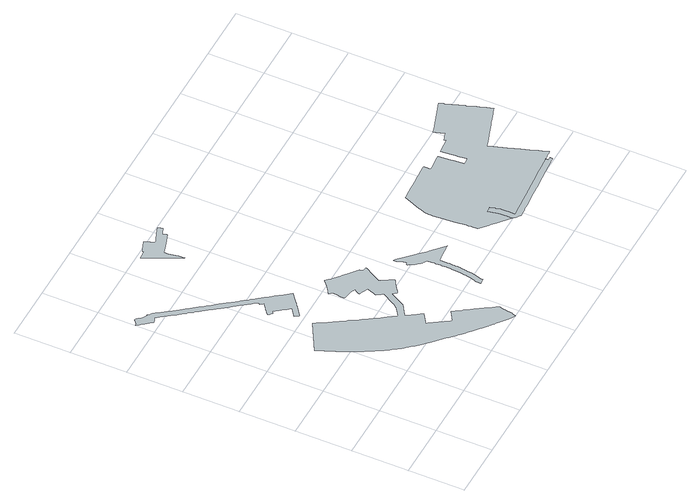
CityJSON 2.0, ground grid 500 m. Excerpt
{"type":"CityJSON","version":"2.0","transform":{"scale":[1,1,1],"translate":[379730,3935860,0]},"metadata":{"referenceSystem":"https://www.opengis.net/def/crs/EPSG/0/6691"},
"CityObjects":{
"object1":{"type":"GenericCityObject","attributes":{"class":"18","urbanPlanType":"21","prefecture":"13","city":"13100"},"geometry":[{"type":"MultiSurface","lod":"0","boundaries":[[[0,1,2,3,4,5,6,7,8,9,10,11,12,13,14,15,16,17,18,19,20,21,22,23,24,25,26,27,28,29,30,31,32,33,34,35,36,37,38,39,40,41,42,43,44,45,46,47,48,49,50,51,52,53,54,55,56,57,58,59,60,61,62,63,64,65,66,67,68,69,70,71,72,73,74,75,76,77,78,79,80,81,82,83,84,85,86,87,88,89,90,91,92,93,94,95,96,97,98,99,100,101,102,103,104,105,106,107,108,109,110,111,112,113,114,115,116,117,118,119,120,121,122,123,124,125,126,127,128,129,130,131,132,133,134,135,136,137,138,139,140,141,142,143,144,145,146,147,148,149,150,151,152,153,154,155,156,157,158,159,160,161,162,163,164,165,166,167,168,169,170,171,172,173,174,175,176,177,178,179,180,181,182,183,184,185]]]}]},
"object2":{"type":"GenericCityObject","attributes":{"class":"18","urbanPlanType":"21","prefecture":"13","city":"13100"},"geometry":[{"type":"MultiSurface","lod":"0","boundaries":[[[186,187,188,189,190,191,192,193,194,195,196,197,198,199,200,201,202,203,204,205,206,207,208,209,210,211,212,213,214,215,216,217,218,219,220,221,222,223,224,225,226,227,228,229,230,231,232,233,234,235,236,237,238,239,240,241,242,243,244,245,246,247,248,249,250,251,252,253,254,255,256,257,258,259,260,261,262,263,264,265,266,267,268,269,270,271,272,273,274,275,276,277,278,279,280,281,282,283,284,285,286,287,288,289,290,291,292,293,294,295,296,297,298,299,300,301,302,303,304,305,306,307,308,309,310,311,312,313,314,315,316,317,318,319,320,321,322,323,324,325,326,327,328,329,330,331,332,333,334,335,336,337,338,339,340,341,342,343,344,345,346,347,348,349,350,351,352,353,354,355,356,357,358,359,360,361,362,363,364,365,366,367,368,369,370,371,372,373,374,375,376,377,378,379,380,381,382,383,384,385,386,387,388,389,390,391,392,393,394,395,396,397,398,399,400,401,402,403,404,405,406,407,408,409,410,411,412,413,414,415,416,417,418,419,420,421,422,423,424,425,426,427,428,429,430,431,432,433,434,435,436,437,438,439,440,441,442,443,444,445,446,447,448,449,450,451,452,453,454,455,456,457,458,459,460,461,462,463,464,465,466,467,468,469,470,471,472,473,474,475,476,477,478,479,480,481,482,483,484,485,486,487,488,489,490,491,492,493,494,495,496,497,498,499,500,501,502,503,504,505,506,507,508,509,510,511,512,513,514,515,516,517,518,519,520,521,522,523,524,525,526,527,528,529,530,531,532,533,534,535,536,537,538,539,540,541,542,543,544,545,546,547,548,549,550,551,552,553,554,555,556,557,558,559,560,561,562,563]]]}]},
"object3":{"type":"GenericCityObject","attributes":{"class":"18","urbanPlanType":"21","prefecture":"13","city":"13100"},"geometry":[{"type":"MultiSurface","lod":"0","boundaries":[[[564,565,566,567,568,569,570,571,572,573,574,575,576,577,578,579,580,581,582,583,584,585,586,587,588,589,590,591,592,593,594,595,596,597,598,599,600,601,602,603,604,605,606,607,608,609,610,611,612,613,614,615,616,617,618,619,620,621,622,623,624,625,626,627,628,629,630,631,632,633,634,635,636,637,638,639,640,641,642,643,644,645,646,647,648,649,650,651,652,653,654,655,656,657,658,659,660,661,662,663,664,665,666,667,668,669,670,671,672,673,674]]]}]},
"object4":{"type":"GenericCityObject","attributes":{"class":"18","urbanPlanType":"21","prefecture":"13","city":"13100"},"geometry":[{"type":"MultiSurface","lod":"0","boundaries":[[[675,676,677,678,679,680,681,682,683,684,685,686,687,688,689,690,691,692,693,694,695,696,697,698,699,700,701,702,703,704,705,706,707,708,709,710,711,712,713,714,715,716,717,718,719,720,721,722,723,724,725,726,727,728,729,730,731,732,733,734,735,736,737,738,739,740,741,742,743,744,745,746,747,748,749,750,751,752,753,754,755,756,757,758,759,760,761,762,763,764,765,766,767,768,769,770,771,772,773,774,775,776,777,778,779,780,781,782,783,784,785,786,787,788,789,790,791,792,793,794,795,796,797,798,799,800,801,802,803,804,805,806,807,808,809,810,811,812,813,814,815,816,817,818,819,820,821,822,823,824,825,826,827,828,829,830,831,832,833,834,835,836,837,838,839,840,841,842,843,844,845,846,847,848,849,850]]]}]},
"object5":{"type":"GenericCityObject","attributes":{"class":"18","urbanPlanType":"21","prefecture":"13","city":"13100"},"geometry":[{"type":"MultiSurface","lod":"0","boundaries":[[[851,852,853,854,855,856,857,858,859,860,861,862,863,864,865,866,867,868,869,870,871,872,873,874,875,876,877,878,879,880,881,882,883,884,885,886,887,888,889,890,891,892,893,894,895,896,897,898,899,900,901,902,903,904,905,906,907,908,909,910,911,912,913,914,915,916,917,918,919,920,921,922,923,924,925,926,927,928,929,930,931,932,933,934,935,936,937,938,939,940,941,942,943,944,945,946,947,948,949,950,951]]]}]},
"object6":{"type":"GenericCityObject","attributes":{"class":"18","urbanPlanType":"21","prefecture":"13","city":"13100"},"geometry":[{"type":"MultiSurface","lod":"0","boundaries":[[[952,953,954,955,956,957,958,959,960,961,962,963,964,965,966,967,968,969,970,971,972,973,974,975,976,977,978,979,980,981,982,983,984,985,986,987,988,989,990,991,992,993,994,995,996,997,998,999,1000,1001,1002,1003,1004,1005,1006,1007,1008,1009,1010,1011,1012,1013,1014,1015,1016,1017,1018,1019,1020,1021,1022,1023,1024,1025,1026,1027,1028,1029,1030,1031,1032,1033,1034,1035,1036,1037,1038,1039,1040,1041,1042,1043,1044,1045,1046,1047,1048,1049,1050,1051,1052,1053,1054,1055,1056,1057,1058,1059,1060,1061,1062,1063,1064,1065,1066,1067,1068,1069,1070,1071,1072,1073,1074,1075,1076,1077,1078,1079,1080,1081,1082,1083,1084,1085,1086,1087,1088,1089,1090,1091,1092,1093,1094,1095,1096,1097,1098,1099,1100,1101,1102,1103,1104,1105,1106,1107,1108,1109,1110,1111,1112,1113,1114,1115,1116,1117,1118,1119,1120,1121,1122,1123,901,900,899,898,897,896,895,894,893,892,891,890,889,888,887,886,885,884,883,882,881,880,879,878,877,876,875,874,873,872,871,870,869,868,867,866,865,864,863,862,861,860,859,858,857,856,855,854,853,852,851,951,1124,1125,1126,1127,1128,1129,1130,1131,1132]]]}]}
},
"vertices":[
[153,2640,0],[147,2636,0],[132,2644,0],[104,2660,0],[103,2661,0],[97,2668,0],[91,2677,0],[86,2685,0],[85,2687,0],[80,2692,0],[71,2699,0],[68,2701,0],[61,2705,0],[57,2708,0],[56,2707,0],[48,2699,0],[40,2689,0],[39,2688,0],[36,2685,0],[29,2677,0],[27,2675,0],[24,2674,0],[11,2673,0],[9,2673,0],[8,2673,0],[7,2672,0],[17,2660,0],[27,2647,0],[36,2636,0],[57,2611,0],[81,2581,0],[103,2555,0],[122,2562,0],[149,2573,0],[191,2518,0],[192,2518,0],[196,2512,0],[248,2445,0],[252,2439,0],[252,2438,0],[253,2438,0],[253,2437,0],[260,2428,0],[283,2399,0],[285,2396,0],[309,2365,0],[313,2360,0],[344,2320,0],[347,2317,0],[366,2293,0],[372,2285,0],[400,2248,0],[402,2246,0],[418,2225,0],[437,2200,0],[441,2195,0],[475,2151,0],[479,2147,0],[479,2146,0],[492,2130,0],[495,2127,0],[497,2123,0],[500,2120,0],[513,2102,0],[517,2097,0],[527,2085,0],[552,2052,0],[556,2047,0],[590,2003,0],[593,1999,0],[628,1954,0],[631,1949,0],[641,1936,0],[666,1905,0],[668,1902,0],[653,1891,0],[662,1881,0],[667,1874,0],[672,1869,0],[676,1863,0],[679,1860,0],[670,1853,0],[664,1849,0],[652,1840,0],[635,1827,0],[632,1825,0],[608,1806,0],[600,1799,0],[595,1796,0],[578,1783,0],[591,1767,0],[597,1761,0],[609,1746,0],[624,1758,0],[627,1760,0],[642,1742,0],[658,1723,0],[663,1716,0],[677,1699,0],[698,1674,0],[703,1667,0],[714,1654,0],[727,1639,0],[725,1638,0],[658,1586,0],[655,1583,0],[668,1568,0],[672,1560,0],[679,1547,0],[680,1545,0],[686,1549,0],[753,1601,0],[758,1605,0],[771,1615,0],[779,1621,0],[785,1626,0],[787,1628,0],[823,1656,0],[884,1704,0],[822,1781,0],[816,1790,0],[815,1791,0],[814,1792,0],[813,1793,0],[813,1794,0],[793,1818,0],[791,1822,0],[768,1851,0],[765,1855,0],[755,1867,0],[747,1879,0],[743,1884,0],[740,1888,0],[734,1895,0],[725,1907,0],[709,1928,0],[696,1944,0],[670,1978,0],[666,1983,0],[643,2012,0],[638,2018,0],[637,2020,0],[629,2031,0],[623,2038,0],[620,2042,0],[613,2051,0],[596,2075,0],[556,2127,0],[552,2132,0],[517,2176,0],[514,2181,0],[464,2243,0],[461,2248,0],[457,2252,0],[455,2255,0],[452,2259,0],[442,2272,0],[425,2293,0],[414,2307,0],[410,2312,0],[405,2319,0],[399,2328,0],[370,2365,0],[351,2390,0],[347,2394,0],[335,2410,0],[302,2452,0],[287,2474,0],[286,2475,0],[265,2502,0],[263,2504,0],[261,2507,0],[224,2555,0],[203,2586,0],[203,2587,0],[202,2588,0],[201,2589,0],[198,2592,0],[193,2597,0],[185,2607,0],[178,2614,0],[177,2615,0],[174,2618,0],[171,2621,0],[171,2622,0],[154,2641,0],
[1361,1314,0],[1359,1323,0],[1355,1345,0],[1355,1346,0],[1284,1404,0],[1272,1413,0],[1235,1443,0],[1231,1446,0],[1173,1493,0],[1171,1494,0],[1170,1496,0],[1169,1497,0],[1147,1521,0],[1123,1541,0],[1072,1498,0],[1070,1497,0],[1052,1480,0],[1038,1471,0],[1032,1468,0],[1022,1461,0],[1017,1458,0],[1012,1454,0],[1004,1450,0],[1001,1448,0],[1015,1437,0],[1020,1433,0],[1023,1429,0],[1028,1426,0],[1027,1413,0],[1027,1404,0],[1026,1400,0],[1025,1389,0],[1023,1380,0],[1021,1362,0],[1020,1358,0],[1020,1353,0],[1018,1345,0],[1015,1317,0],[1019,1315,0],[1024,1313,0],[1025,1313,0],[1028,1312,0],[1029,1311,0],[1084,1301,0],[1093,1299,0],[1107,1293,0],[1110,1292,0],[1124,1286,0],[1130,1284,0],[1130,1283,0],[1143,1279,0],[1140,1276,0],[1138,1273,0],[1136,1272,0],[1136,1271,0],[1135,1270,0],[1132,1267,0],[1131,1266,0],[1131,1265,0],[1129,1262,0],[1128,1262,0],[1123,1256,0],[1118,1244,0],[1118,1243,0],[1117,1240,0],[1116,1236,0],[1116,1235,0],[1115,1233,0],[1114,1227,0],[1117,1226,0],[1118,1226,0],[1118,1225,0],[1119,1225,0],[1121,1225,0],[1121,1224,0],[1124,1224,0],[1129,1222,0],[1129,1221,0],[1138,1218,0],[1144,1215,0],[1151,1212,0],[1152,1211,0],[1153,1211,0],[1157,1209,0],[1159,1208,0],[1160,1207,0],[1161,1207,0],[1162,1206,0],[1163,1206,0],[1168,1204,0],[1169,1203,0],[1173,1202,0],[1174,1201,0],[1178,1200,0],[1182,1197,0],[1184,1196,0],[1185,1196,0],[1190,1193,0],[1191,1192,0],[1190,1188,0],[1189,1185,0],[1189,1184,0],[1187,1180,0],[1187,1179,0],[1187,1178,0],[1185,1174,0],[1185,1173,0],[1183,1166,0],[1182,1166,0],[1182,1164,0],[1182,1163,0],[1180,1159,0],[1180,1158,0],[1180,1157,0],[1178,1153,0],[1178,1152,0],[1176,1148,0],[1176,1146,0],[1174,1142,0],[1172,1136,0],[1172,1134,0],[1169,1125,0],[1168,1125,0],[1167,1122,0],[1167,1121,0],[1166,1119,0],[1166,1118,0],[1165,1116,0],[1164,1113,0],[1164,1112,0],[1161,1104,0],[1161,1103,0],[1175,1082,0],[1175,1081,0],[1177,1079,0],[1178,1077,0],[1179,1075,0],[1180,1074,0],[1181,1073,0],[1184,1069,0],[1184,1068,0],[1195,1052,0],[1135,942,0],[1129,930,0],[1126,926,0],[1123,922,0],[1120,917,0],[1117,913,0],[1114,909,0],[1110,904,0],[1107,899,0],[1106,898,0],[1105,897,0],[1102,895,0],[1096,891,0],[1094,889,0],[1027,845,0],[1022,841,0],[1020,844,0],[1001,873,0],[980,904,0],[977,910,0],[961,934,0],[947,955,0],[921,993,0],[914,1005,0],[893,1035,0],[863,1081,0],[852,1098,0],[828,1134,0],[802,1175,0],[796,1183,0],[776,1213,0],[764,1232,0],[749,1255,0],[748,1256,0],[739,1269,0],[734,1277,0],[711,1311,0],[703,1322,0],[696,1335,0],[682,1359,0],[669,1382,0],[666,1388,0],[650,1415,0],[386,1268,0],[386,1267,0],[391,1256,0],[396,1243,0],[406,1219,0],[415,1196,0],[424,1175,0],[432,1155,0],[435,1149,0],[437,1145,0],[443,1130,0],[451,1109,0],[462,1085,0],[472,1062,0],[478,1048,0],[486,1031,0],[496,1009,0],[510,981,0],[523,956,0],[537,928,0],[546,913,0],[549,907,0],[564,882,0],[577,859,0],[593,832,0],[603,815,0],[611,802,0],[616,793,0],[621,785,0],[631,766,0],[655,732,0],[665,719,0],[693,681,0],[713,654,0],[721,644,0],[725,639,0],[726,638,0],[733,631,0],[734,629,0],[750,611,0],[759,601,0],[761,599,0],[762,598,0],[786,568,0],[824,531,0],[870,484,0],[872,482,0],[928,429,0],[948,410,0],[958,401,0],[971,388,0],[983,374,0],[990,368,0],[1010,348,0],[1027,332,0],[1031,329,0],[1038,323,0],[1042,319,0],[1058,305,0],[1085,280,0],[1111,257,0],[1134,236,0],[1164,211,0],[1185,193,0],[1201,179,0],[1224,161,0],[1247,142,0],[1251,139,0],[1262,130,0],[1270,124,0],[1287,111,0],[1299,101,0],[1312,91,0],[1333,75,0],[1376,42,0],[1386,35,0],[1394,29,0],[1406,21,0],[1415,15,0],[1428,6,0],[1436,1,0],[1446,24,0],[1450,33,0],[1457,44,0],[1460,89,0],[1461,103,0],[1462,126,0],[1476,160,0],[1459,185,0],[1442,210,0],[1419,245,0],[1413,254,0],[1408,262,0],[1397,278,0],[1391,287,0],[1385,296,0],[1360,334,0],[1348,352,0],[1345,356,0],[1326,385,0],[1315,402,0],[1310,408,0],[1287,443,0],[1283,449,0],[1279,456,0],[1259,487,0],[1253,483,0],[1233,469,0],[1200,448,0],[1168,427,0],[1161,437,0],[1146,461,0],[1131,483,0],[1111,512,0],[1107,519,0],[1099,531,0],[1094,538,0],[1087,550,0],[1082,556,0],[1075,567,0],[1070,574,0],[1063,585,0],[1059,591,0],[1047,609,0],[1064,619,0],[1081,631,0],[1087,635,0],[1109,650,0],[1138,669,0],[1135,673,0],[1124,690,0],[1108,714,0],[1089,742,0],[1084,751,0],[1063,782,0],[1054,796,0],[1058,799,0],[1154,862,0],[1163,878,0],[1180,910,0],[1229,1000,0],[1236,988,0],[1239,985,0],[1242,980,0],[1253,964,0],[1256,959,0],[1270,969,0],[1283,978,0],[1322,1004,0],[1351,1023,0],[1367,1034,0],[1378,1041,0],[1374,1049,0],[1373,1051,0],[1370,1055,0],[1368,1058,0],[1368,1059,0],[1368,1060,0],[1367,1060,0],[1364,1067,0],[1354,1084,0],[1352,1087,0],[1351,1087,0],[1349,1091,0],[1349,1092,0],[1343,1101,0],[1343,1102,0],[1341,1105,0],[1337,1113,0],[1336,1113,0],[1334,1118,0],[1333,1118,0],[1331,1122,0],[1330,1124,0],[1329,1125,0],[1328,1127,0],[1327,1130,0],[1326,1130,0],[1324,1135,0],[1323,1137,0],[1322,1137,0],[1322,1138,0],[1321,1139,0],[1317,1145,0],[1317,1146,0],[1317,1147,0],[1316,1147,0],[1316,1148,0],[1316,1149,0],[1312,1154,0],[1355,1232,0],[1392,1300,0],[1397,1311,0],
[860,2660,0],[858,2683,0],[857,2690,0],[856,2697,0],[856,2699,0],[855,2710,0],[854,2713,0],[854,2717,0],[851,2732,0],[849,2739,0],[848,2747,0],[848,2753,0],[846,2774,0],[846,2777,0],[844,2807,0],[843,2817,0],[840,2830,0],[847,2832,0],[885,2844,0],[939,2862,0],[966,2871,0],[1004,2884,0],[1033,2894,0],[1031,2901,0],[1028,2909,0],[1024,2918,0],[1023,2921,0],[1020,2928,0],[1019,2932,0],[1021,2933,0],[1027,2935,0],[1032,2938,0],[1038,2940,0],[1039,2940,0],[1041,2941,0],[1048,2944,0],[1065,2950,0],[1080,2956,0],[1082,2957,0],[1075,2975,0],[1073,2982,0],[1065,3000,0],[1063,2999,0],[1048,2993,0],[1030,2986,0],[1029,2986,0],[1026,2985,0],[1025,2984,0],[1023,2983,0],[1020,2982,0],[1017,2981,0],[1011,2979,0],[1006,2977,0],[1002,2975,0],[1001,2975,0],[1000,2974,0],[999,2974,0],[997,2973,0],[993,2971,0],[987,2969,0],[983,2968,0],[976,2965,0],[971,2963,0],[964,2960,0],[958,2958,0],[951,2955,0],[943,2952,0],[933,2948,0],[927,2945,0],[922,2943,0],[921,2943,0],[916,2941,0],[914,2941,0],[912,2941,0],[907,2955,0],[901,2969,0],[901,2971,0],[897,2981,0],[896,2984,0],[891,2996,0],[889,3000,0],[884,3013,0],[883,3015,0],[879,3026,0],[878,3029,0],[851,3018,0],[850,3020,0],[823,3009,0],[817,3006,0],[813,3005,0],[797,2999,0],[783,2993,0],[780,2992,0],[777,2991,0],[778,2976,0],[760,2975,0],[754,2975,0],[752,2975,0],[748,2974,0],[736,2974,0],[735,2974,0],[733,2974,0],[726,2973,0],[704,2970,0],[704,2969,0],[799,2778,0],[807,2761,0],[850,2674,0],[852,2669,0],[853,2668,0],[860,2652,0],
[1884,856,0],[1791,938,0],[1775,953,0],[1760,968,0],[1744,982,0],[1734,992,0],[1729,997,0],[1684,1041,0],[1673,1053,0],[1647,1078,0],[1585,1139,0],[1577,1144,0],[1568,1151,0],[1568,1150,0],[1571,1123,0],[1580,1106,0],[1587,1094,0],[1590,1077,0],[1591,1072,0],[1594,1060,0],[1596,1050,0],[1597,1045,0],[1596,1045,0],[1573,1037,0],[1574,1035,0],[1576,1027,0],[1577,1026,0],[1577,1025,0],[1578,1024,0],[1583,1013,0],[1601,981,0],[1601,980,0],[1602,979,0],[1603,978,0],[1604,977,0],[1606,976,0],[1607,975,0],[1608,974,0],[1611,972,0],[1614,969,0],[1620,963,0],[1625,957,0],[1627,954,0],[1631,949,0],[1633,946,0],[1636,941,0],[1638,939,0],[1640,936,0],[1642,934,0],[1650,926,0],[1652,924,0],[1684,903,0],[1684,900,0],[1685,895,0],[1685,894,0],[1685,891,0],[1685,889,0],[1685,879,0],[1686,872,0],[1686,870,0],[1686,869,0],[1686,868,0],[1686,865,0],[1686,862,0],[1686,859,0],[1686,856,0],[1686,836,0],[1686,829,0],[1687,820,0],[1687,808,0],[1687,779,0],[1687,776,0],[1687,774,0],[1688,765,0],[1688,754,0],[1688,751,0],[1688,750,0],[1688,731,0],[1688,724,0],[1687,715,0],[1687,703,0],[1686,693,0],[1686,689,0],[1686,685,0],[1686,682,0],[1686,679,0],[1686,676,0],[1686,670,0],[1686,663,0],[1687,661,0],[1687,660,0],[1680,605,0],[1680,603,0],[1677,584,0],[1677,580,0],[1673,553,0],[1673,549,0],[1670,530,0],[1668,523,0],[1667,519,0],[1659,489,0],[1659,488,0],[1658,486,0],[1654,470,0],[1650,465,0],[1650,464,0],[1649,463,0],[1648,462,0],[1648,460,0],[1647,459,0],[1647,457,0],[1647,455,0],[1646,454,0],[1645,424,0],[1644,410,0],[1690,415,0],[1690,420,0],[1690,433,0],[1707,496,0],[1710,504,0],[1714,518,0],[1718,551,0],[1720,574,0],[1722,583,0],[1722,584,0],[1724,600,0],[1724,602,0],[1727,624,0],[1729,635,0],[1729,640,0],[1731,652,0],[1731,663,0],[1732,672,0],[1732,682,0],[1731,689,0],[1732,704,0],[1733,715,0],[1734,733,0],[1734,742,0],[1734,757,0],[1734,764,0],[1733,779,0],[1732,792,0],[1732,801,0],[1732,817,0],[1732,818,0],[1737,819,0],[1738,819,0],[1747,821,0],[1748,821,0],[1750,821,0],[1760,823,0],[1761,823,0],[1768,825,0],[1769,825,0],[1776,826,0],[1784,827,0],[1791,827,0],[1803,828,0],[1806,829,0],[1810,829,0],[1821,830,0],[1824,830,0],[1831,831,0],[1838,832,0],[1842,832,0],[1843,832,0],[1851,833,0],[1852,833,0],[1853,833,0],[1857,833,0],[1859,834,0],[1863,834,0],[1878,835,0],[1890,836,0],[1906,837,0],
[3118,564,0],[3071,560,0],[3064,559,0],[3032,556,0],[3024,556,0],[3001,554,0],[2984,552,0],[2928,548,0],[2915,547,0],[2878,543,0],[2870,543,0],[2817,538,0],[2763,533,0],[2760,533,0],[2751,532,0],[2730,530,0],[2724,530,0],[2714,529,0],[2685,527,0],[2683,526,0],[2642,523,0],[2639,523,0],[2586,518,0],[2578,517,0],[2544,514,0],[2501,511,0],[2479,509,0],[2466,508,0],[2464,508,0],[2464,517,0],[2464,530,0],[2464,539,0],[2464,575,0],[2463,578,0],[2463,630,0],[2463,641,0],[2453,681,0],[2453,684,0],[2447,706,0],[2443,726,0],[2425,724,0],[2414,723,0],[2394,721,0],[2414,635,0],[2414,629,0],[2415,578,0],[2415,574,0],[2415,571,0],[2416,527,0],[2416,508,0],[2416,507,0],[2417,506,0],[2435,490,0],[2436,489,0],[2438,487,0],[2442,484,0],[2446,481,0],[2450,478,0],[2462,468,0],[2468,464,0],[2474,460,0],[2476,459,0],[2477,459,0],[2486,460,0],[2500,461,0],[2536,464,0],[2546,465,0],[2555,466,0],[2567,467,0],[2582,468,0],[2591,469,0],[2671,476,0],[2674,476,0],[2719,480,0],[2729,481,0],[2782,485,0],[2784,485,0],[2810,488,0],[2812,488,0],[2875,493,0],[2883,494,0],[2965,501,0],[2969,502,0],[3029,507,0],[3035,507,0],[3076,511,0],[3079,511,0],[3105,513,0],[3108,514,0],[3133,516,0],[3136,516,0],[3149,517,0],[3155,518,0],[3157,518,0],[3157,523,0],[3158,542,0],[3155,542,0],[3138,540,0],[3131,540,0],[3129,549,0],[3126,565,0],
[3211,587,0],[3204,607,0],[3195,633,0],[3187,657,0],[3179,678,0],[3172,699,0],[3163,726,0],[3159,736,0],[3151,759,0],[3139,794,0],[3130,819,0],[3122,843,0],[3115,864,0],[3112,872,0],[3104,895,0],[3091,931,0],[3078,970,0],[3066,1005,0],[3051,1049,0],[3073,1056,0],[3102,1066,0],[3128,1075,0],[3159,1086,0],[3202,1100,0],[3221,1107,0],[3252,1117,0],[3278,1126,0],[3298,1133,0],[3322,1142,0],[3333,1145,0],[3340,1148,0],[3364,1156,0],[3395,1166,0],[3413,1172,0],[3437,1181,0],[3457,1188,0],[3456,1191,0],[3448,1216,0],[3439,1242,0],[3438,1244,0],[3433,1260,0],[3432,1261,0],[3429,1270,0],[3420,1296,0],[3419,1300,0],[3412,1320,0],[3411,1323,0],[3407,1334,0],[3402,1349,0],[3401,1351,0],[3401,1353,0],[3384,1401,0],[3383,1405,0],[3382,1409,0],[3381,1412,0],[3373,1433,0],[3366,1455,0],[3364,1461,0],[3363,1463,0],[3362,1467,0],[3347,1510,0],[3346,1515,0],[3344,1519,0],[3342,1524,0],[3328,1564,0],[3327,1569,0],[3326,1572,0],[3324,1577,0],[3323,1580,0],[3322,1582,0],[3318,1593,0],[3316,1600,0],[3313,1609,0],[3310,1608,0],[3303,1605,0],[3295,1603,0],[3279,1597,0],[3038,1515,0],[3025,1510,0],[3004,1503,0],[3011,1481,0],[3016,1467,0],[3016,1464,0],[3021,1449,0],[3025,1437,0],[3034,1411,0],[3002,1400,0],[2985,1394,0],[2965,1387,0],[2966,1385,0],[2971,1367,0],[2954,1365,0],[2949,1365,0],[2947,1364,0],[2932,1363,0],[2925,1363,0],[2914,1362,0],[2859,1357,0],[2834,1355,0],[2842,1263,0],[2845,1225,0],[2846,1216,0],[2847,1207,0],[2853,1134,0],[2854,1126,0],[2832,1124,0],[2819,1123,0],[2809,1122,0],[2794,1120,0],[2793,1129,0],[2787,1202,0],[2785,1220,0],[2782,1258,0],[2778,1301,0],[2774,1349,0],[2758,1348,0],[2754,1348,0],[2738,1346,0],[2727,1345,0],[2702,1343,0],[2677,1341,0],[2655,1339,0],[2644,1338,0],[2634,1337,0],[2624,1337,0],[2622,1357,0],[2622,1365,0],[2619,1391,0],[2619,1396,0],[2619,1400,0],[2599,1399,0],[2551,1396,0],[2515,1393,0],[2477,1391,0],[2429,1388,0],[2379,1385,0],[2362,1384,0],[2354,1383,0],[2319,1381,0],[2254,1377,0],[2248,1376,0],[2184,1227,0],[2183,1226,0],[2183,1224,0],[2182,1223,0],[2182,1222,0],[2174,1200,0],[2168,1179,0],[2163,1158,0],[2162,1144,0],[2160,1126,0],[2158,1108,0],[2158,1090,0],[2159,1072,0],[2160,1058,0],[2161,1040,0],[2166,983,0],[2168,968,0],[2174,892,0],[2175,877,0],[2182,802,0],[2183,786,0],[2184,775,0],[2186,754,0],[2186,750,0],[2190,708,0],[2193,701,0],[2260,643,0],[2274,631,0],[2301,607,0],[2314,596,0],[2332,580,0],[3131,565,0],[3138,566,0],[3155,567,0],[3160,568,0],[3180,569,0],[3191,570,0],[3196,571,0],[3202,572,0],[3215,574,0]
]}
